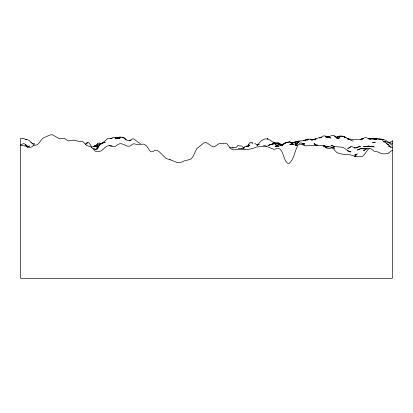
<?xml version="1.0" encoding="UTF-8"?>
<svg xmlns="http://www.w3.org/2000/svg" width="413" height="413" viewBox="0 0 413 413"><rect width="100%" height="100%" fill="white"/><g stroke="black" fill="none" stroke-linecap="round" stroke-linejoin="round"><path stroke-width="0.62" d="M248.218 145.799L248.791 143.977L249.875 142.748L250.975 142.857M248.378 145.872L248.791 144.674L248.337 145.779M97.442 148.504L98.057 146.852L99.92 144.927L98.057 146.94L97.442 148.561M97.442 148.592L98.057 146.976L96.828 149.212M96.518 145.319L98.057 143.12L99.92 143.032L101.33 143.9M85.667 144.545L86.658 143.197L87.855 142.521L89.105 142.934L92.022 147.493M296.441 143.791L299.084 141.081L304.686 140.508L308.459 139.599L307.035 140.312M85.997 144.008L86.658 143.197L87.855 142.681L86.658 143.105L85.832 143.972M96.952 149.423L98.057 148.066L96.214 148.809M257.165 145.701C259.565 142.051 263.066 137.994 267.929 139L267.077 138.794L267.929 138.954L274.898 143.28L273.272 142.418L280.479 144.266M296.059 144.127L299.084 141.339L296.059 143.9M243.097 148.484L244.537 146.858L246.293 146.109L247.537 146.445L246.293 146.207L247.537 145.763L248.791 145.975L247.955 146.326M296.059 144.132L299.084 141.236L291.63 142.919M96.952 145.139L98.057 143.91L96.214 145.262M95.305 146.192L96.214 145.309M101.799 143.564L105.33 142.046L99.92 144.008L101.799 143.497L108.005 138.407L108.908 138.154L110.493 138.623L112.088 138.118L110.493 138.685L113.585 137.364L117.529 138.159L115.082 137.674L118.144 137.901L116.92 138.247M295.775 144.266L297.2 143.053L295.3 144.07L297.2 143.714L289.776 144.726L293.452 144.256L289.776 141.876L286.028 142.588L282.342 144.7L280.479 145.061L281.723 145.169M249.153 145.557L249.875 144.989L247.955 146.197M20.65 145.33L22.132 144.173L23.722 143.6L25.601 144.447L27.134 147.043M129.63 140.668L132.929 138.685C135.872 139.579 137.431 142.712 140.456 143.466M27.96 146.935L29.509 145.794M356.176 154.705L357.286 153.904L355.056 155.051L356.176 154.756L354.173 155.149M93.219 146.739L95.759 145.515L98.057 145.856M280.943 145.717L286.028 142.588L289.776 141.876L291.63 143.641L289.776 141.876M303.617 140.781L304.686 140.121L305.94 140.007M326.094 137.039L327.173 136.367L329.047 136.264M304.686 140.534C307.979 137.07 312.373 141.179 316.002 139L314.112 139.873L317.845 138.019L321.526 137.555L319.672 137.947L323.4 135.97L325.289 135.944L327.173 137.147L325.289 136.806M286.028 142.588L280.943 145.479M243.185 148.628L244.537 147.844L241.429 148.825M349.212 148.391L347.447 148.437L350.978 146.713L352.129 146.729L355.056 148.019L354.173 147.709L355.056 147.864L360.482 146.321L357.818 147.245M349.207 147.715L350.978 146.718M355.056 156.357L356.176 155.758L354.834 156.444C349.77 153.466 343.642 155.273 338.226 153.109C334.969 152.428 333.941 146.708 330.219 148.221C327.06 150.182 325.005 145.97 322.197 145.288C316.688 145.484 311.19 144.927 305.666 145.928C302.714 145.025 298.454 141.835 297.184 146.785C294.386 152.134 294.061 159.294 289.208 163.3A1.698 1.698 0 0 1 287.763 163.243C282.533 160.136 283.545 144.674 275.001 149.191A4.502 4.502 0 0 1 273.613 149.279L266.974 146.501L261.295 146.527A54.077 54.077 0 0 1 259.901 146.594L256.685 146.966L253.37 148.226A13.66 13.66 0 0 1 251.915 148.685L249.504 149.129A49.741 49.741 0 0 1 247.191 149.372L242.503 149.599A14.703 14.703 0 0 1 241.063 149.496L237.738 149.248L233.49 149.924A4.099 4.099 0 0 1 232.065 149.542L230.186 148.045L226.964 143.848L225.55 143.177L218.921 143.724L214.595 146.672A2.824 2.824 0 0 1 213.237 146.785L211.415 146.021L207.016 142.919L205.106 142.568L203.723 142.986L196.717 148.68L193.052 156.475L191.157 158.891L189.701 159.583L185.401 160.497L180.662 162.417A7.821 7.821 0 0 1 177.322 162.588L170.275 159.692L166.109 158.551L159.444 151.938L157.11 150.363L155.252 150.187L152.361 151.731L150.921 151.778L149.532 150.384L146.754 146.114L144.349 144.251L142.919 144.08L139.202 144.824L133.962 143.817A4.894 4.894 0 0 0 132.552 144.152C126.832 150.451 122.955 139.94 116.962 145.252C114.582 147.503 111.618 146.424 108.934 145.655C105.687 145.81 104.014 149.072 101.464 150.606A7.671 7.671 0 0 1 99.022 151.556A8.312 8.312 0 0 1 97.592 151.721L96.668 151.664A4.047 4.047 0 0 1 95.31 151.194L91.097 146.956L86.658 145.417L83.147 141.886L81.691 141.422L78.744 141.385L75.564 140.435A8.389 8.389 0 0 0 71.671 140.384L68.357 140.947L64.196 138.329L58.945 138.5L52.358 134.741L50.025 134.999L46.241 136.651A46.271 46.271 0 0 1 44.795 137.297C39.973 138.577 39.648 146.47 33.845 145.066C29.844 149.934 27.738 145.804 22.999 145.681A6.907 6.907 0 0 1 22.044 145.464L20.65 144.942M256.932 145.34L259.214 144.183L257.851 144.865M345.903 137.72C343.317 135.376 339.558 135.831 336.709 137.364M338.293 136.801L339.971 136.12L337.736 136.992C343.317 134.075 348.231 139.62 353.27 141.138M297.2 144.607L295.3 145.484L297.2 145.015L295.3 144.875L297.2 145.19M293.911 142.686L297.2 141.318L299.084 141.014M392.35 150.198L387.719 153.569L383.548 153.93L381.266 153.471L377.854 151.932L374.132 151.235L371.318 148.943L369.872 148.334L367.926 149.573L364.163 154.839L362.33 156.481L354.834 156.444M280.943 145.521L282.342 144.911L278.579 146.094L274.898 146.197L278.579 146.181L274.898 144.447L278.579 146.212M355.614 148.143L357.286 147.431M130.1 140.647L131.04 140.27L129.155 140.632L127.276 140.384L123.513 137.56L126.146 140.028M293.911 142.753L294.841 142.377M32.4 143.517L33.778 143.404L34.971 144.173M116.6 138.443L117.628 138.34L115.082 138.128L119.904 137.766L118.732 138.118L121.649 137.142L123.513 137.41L125.392 139.114M312.228 139.553L311.154 139.852L316.002 138.773M118.732 138.076L119.904 137.653M311.154 139.78L312.228 139.403L310.974 139.532M117.122 138.071L119.904 136.94L121.066 137.276M388.23 142.691L392.35 141.452M92.626 146.754L97.127 146.135L98.057 145.531L96.214 147.147L98.057 145.175L99.92 143.905L101.799 143.497M271.64 144.251L273.272 143.843L267.929 145.505L274.898 143.487L282.342 145.221M336.203 137.266L338.846 136.471M299.084 143.352L300.948 142.79L304.686 144.978M314.386 139.862L315.46 139.537M291.614 143.068L295.3 142.036L291.63 143.141L292.843 142.893M338.851 138.087L339.971 137.782L336.203 138.025L337.736 138.014L338.846 138.799L334.649 136.058L336.203 137.379L334.649 135.908L332.77 135.314L327.173 137.07L330.911 138.025L325.919 136.827M271.64 144.313L269.792 144.565L273.272 143.863M239.643 146.037L240.774 145.97M101.33 143.647L99.92 144.013L101.17 143.714M367.678 146.362L369.134 145.985L367.188 146.357L374.204 146.878L367.188 146.285L363.471 146.476L366.568 146.486M232.849 147.617L235.622 147.684L236.468 147.317L237.769 145.495L239.163 145.686M118.727 138.185L120.482 137.89M295.3 142.191L296.57 141.979M313.488 139.8L315.372 139.486M310.974 139.579L312.228 139.367M27.439 146.878L29.509 146.538M368.855 138.907C373.775 138.438 379.005 138.2 383.801 139.713L383.083 139.491C386.346 139.961 388.783 143.151 392.35 143.394M238.208 148.623L241.429 148.706M263.339 145.619L264.552 145.479L266.23 146.057M368.855 138.995L371.07 138.758L374.204 139.398M310.974 139.749L312.228 139.625L310.974 139.677M109.414 145.686L112.088 145.515M368.164 138.634C372.211 139.119 376.377 138.391 380.27 139.594L378.995 139.455M375.221 139.387L376.243 139.377L374.204 139.264L376.243 139.382M100.978 143.905L101.464 143.905M122.269 137.632L123.513 137.643M302.192 143.801L304.686 143.822L302.192 143.636M250.975 142.691L252.885 143.048L251.93 142.913M363.471 148.871L360.482 148.716L357.286 150.089L360.482 148.603L367.188 148.458L363.471 150.776L367.188 148.324L369.134 148.479M297.2 141.757L298.454 141.824M329.042 146.93L323.4 145.732M317.845 145.056L316.002 144.891L314.112 143.647L316.002 145.149L314.112 143.234L315.243 144.622M329.662 136.688L327.173 136.367L329.662 136.724M94.396 149.17L96.214 149.423L93.219 148.339M278.579 144.581L282.342 145.144L280.479 144.679L281.878 145.19M369.134 138.907L369.62 139M347.447 138.763C352.495 139.429 357.932 140.384 362.872 138.727L360.482 139.568L363.471 138.381L360.482 139.656L365.298 137.508L371.07 139.083L369.134 138.613M278.579 143.858L282.342 144.669M388.23 146.109L390.889 146.93L392.35 147.818M232.467 147.808L233.231 148.035M330.911 147.074L334.649 148.205C331.092 146.217 327.07 147.307 323.4 145.644L327.173 146.842L323.4 145.588M344.597 136.961L342.243 136.233L345.903 137.818M347.447 150.843L350.978 151.994L347.447 150.523L344.597 148.241L342.243 147.198L334.649 146.6L330.911 145.128L332.77 146.006M232.54 147.983L231.12 147.627A2.499 2.499 0 0 0 229.726 147.9M169.81 159.774L170.275 159.965M389.407 146.63L390.889 147.265M333.239 146.217L334.649 146.858M26.52 139.831L25.601 139.403L27.439 139.625L29.509 140.787L34.067 145.206M323.4 145.81L327.173 147.606L323.4 145.763M26.38 139.759L23.722 138.489L20.65 138.252L20.65 278.31L392.35 278.31L392.35 140.461M241.429 145.841L243.639 148.055M27.439 145.892L25.601 144.751L26.83 146.615M279.529 144.251L278.579 143.636L274.898 142.986L278.579 142.722L282.342 145.335M348.458 139.326L347.447 138.623L348.329 139.295M383.801 141.871L383.083 141.37L385.561 142.588L389.407 145.521L386.31 143.548M30.799 142.593L31.336 142.97M257.851 145.546L254.707 143.275M385.561 141.907L384.58 141.189L389.407 143.151L391.906 145.149M94.856 145.83L94.396 146.083L94.856 145.861M339.971 136.094L338.846 136.533L339.971 136.12M375.221 142.175L372.655 142.753L375.221 142.175M119.904 137.369L118.144 137.725L119.904 137.369M381.488 139.501L380.27 139.305L383.083 140.141L380.27 139.274L382.314 139.795L381.488 139.501M365.329 148.866L363.471 148.463L365.329 148.866M312.228 140.198L310.344 139.227L312.228 140.198M27.439 147.013L25.601 144.751L27.439 147.013"/></g></svg>
